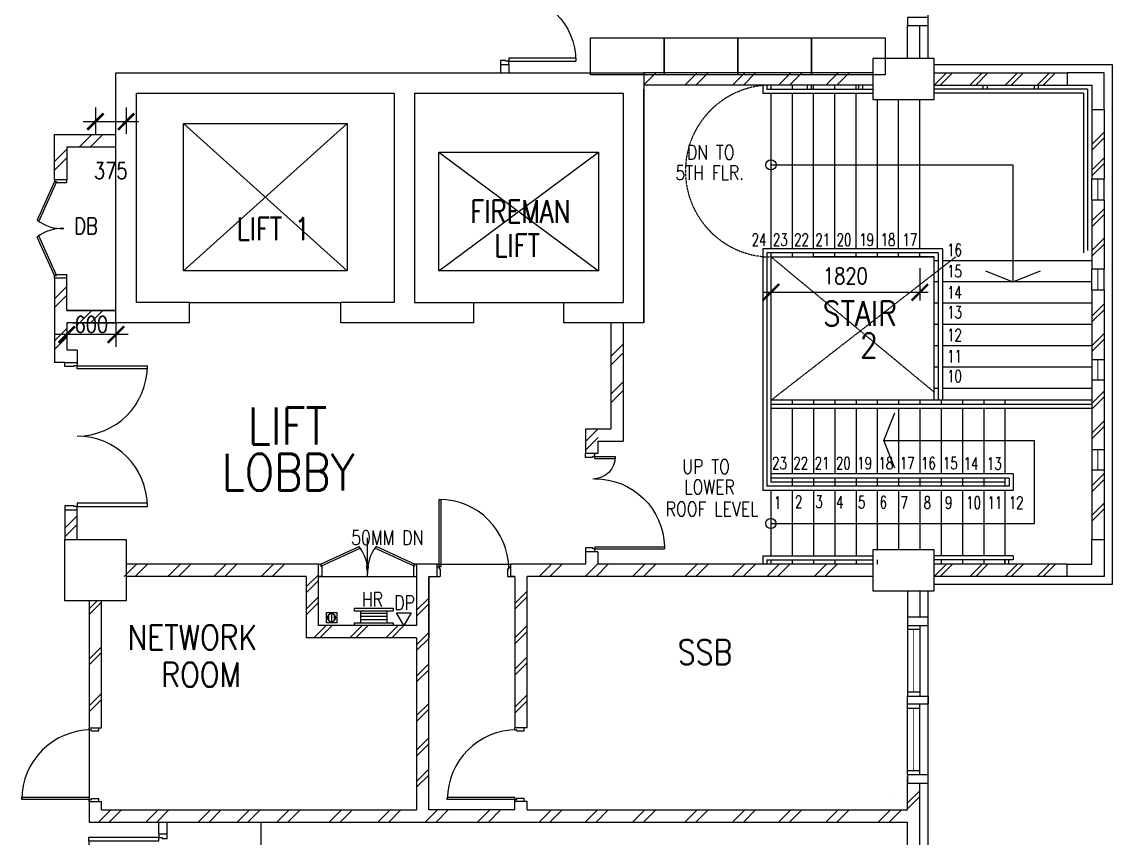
# Model space of a CAD drawing. Extents: x 2687779 to 2997471, y -863049 to -631414.
# Drawn here: x 2710816 to 2724141, y -817697 to -807727 of the extents above; entities that cross this region are included whole.
import ezdxf

# ---------------------------------------------------------------- set-up
doc = ezdxf.new("R2010")
doc.units = 0
doc.header["$LTSCALE"] = 10
doc.header["$MEASUREMENT"] = 0
doc.header["$PDMODE"] = 34
doc.linetypes.add('DIVIDE', pattern=[1.25, 0.5, -0.25, 0, -0.25, 0, -0.25])
doc.linetypes.add('HIDDEN', pattern=[0.375, 0.25, -0.125])
doc.layers.get('0').update_dxf_attribs({"linetype": 'CONTINUOUS'})
doc.layers.get('DEFPOINTS').update_dxf_attribs({"linetype": 'CONTINUOUS'})
for name, color, linetype in [('COL', 3, 'CONTINUOUS'), ('DIM', 7, 'CONTINUOUS'), ('DOOR', 5, 'CONTINUOUS'), ('DR', 7, 'CONTINUOUS'), ('FIT', 5, 'CONTINUOUS'), ('FITT', 5, 'CONTINUOUS'), ('FURN', 1, 'CONTINUOUS'), ('H', 1, 'CONTINUOUS'), ('hatch', 7, 'CONTINUOUS'), ('LINE', 7, 'CONTINUOUS'), ('PIPE', 5, 'DIVIDE'), ('rail', 1, 'CONTINUOUS'), ('stair', 7, 'CONTINUOUS'), ('T25', 7, 'CONTINUOUS'), ('T50', 3, 'CONTINUOUS'), ('WALL', 2, 'CONTINUOUS'), ('WIN', 5, 'CONTINUOUS')]:
    doc.layers.add(name, color=color, linetype=linetype)
doc.styles.add('ROMANS', font='romans.shx', dxfattribs={"width": 0.8, "height": 100})
doc.styles.get("Standard").update_dxf_attribs({"font": 'ROMANS.SHX'})
doc.dimstyles.new('STANDARD$0', dxfattribs={"dimscale": 0, "dimtxt": 8, "dimasz": 6, "dimexe": 1, "dimexo": 1, "dimgap": 3, "dimtad": 1, "dimdec": 0, "dimlfac": -1, "dimrnd": 1, "dimzin": 0, "dimdsep": 46, "dimtxsty": 'Standard', "dimcen": 0, "dimclrd": 5, "dimclre": 250, "dimadec": 0, "dimazin": 0, "dimtfac": 1, "dimtdec": 4, "dimtofl": 0, "dimtmove": 0, "dimatfit": 3, "dimfxl": 1, "dimtolj": 1, "dimtzin": 0, "dimarcsym": 0})

# ---------------------------------------------------------------- blocks, each defined once
blk = doc.blocks.new('DR900')
at = {"layer": 'DR', "color": 7}
for p, q in [((25, 940), (50, 940)), ((25, 115), (25, 940)), ((50, 115), (50, 940)), ((0, 115), (25, 115)), ((0, 0), (38, 0)), ((50, 115), (25, 115)), ((25, 115), (25, 90)), ((25, 90), (38, 90)), ((38, 90), (38, 0)), ((862, 90), (875, 90)), ((862, 90), (862, 0)), ((862, 0), (900, 0)), ((875, 115), (900, 115)), ((875, 115), (875, 90))]:
    blk.add_line(p, q, dxfattribs=at)
blk.add_arc((25, 90), 850, 0, 90, dxfattribs=at)
blk = doc.blocks.new('d900-1b1')
at = {"layer": 'DR'}
for p, q in [((40, 100), (40, 920)), ((80, 919), (80, 100)), ((0, 0), (0, 100)), ((0, 100), (40, 100)), ((50, 0), (0, 0)), ((80, 100), (40, 100)), ((40, 100), (40, 60)), ((40, 60), (50, 60)), ((50, 60), (50, 0)), ((860, 60), (850, 60)), ((850, 60), (850, 0)), ((850, 0), (900, 0)), ((860, 100), (860, 60)), ((900, 100), (860, 100)), ((900, 0), (900, 100))]:
    blk.add_line(p, q, dxfattribs=at)
blk.add_arc((40, 100), 820, 0, 90, dxfattribs=at)
blk = doc.blocks.new('D1200')
at = {"layer": 'DR', "color": 7}
for p, q in [((37, 115), (37, 965)), ((62, 115), (62, 965)), ((1138, 115), (1138, 364)), ((1163, 115), (1163, 365)), ((0, 115), (37, 115)), ((37, 115), (37, 90)), ((62, 115), (37, 115)), ((37, 90), (50, 90)), ((50, 90), (50, 0)), ((1138, 115), (1163, 115)), ((1150, 90), (1150, 0)), ((1150, 90), (1163, 90)), ((1163, 115), (1163, 90)), ((1163, 115), (1200, 115))]:
    blk.add_line(p, q, dxfattribs=at)
blk.add_arc((1163, 90), 275, 90, 180, dxfattribs=at)
at = {"layer": 'WIN', "color": 7}
for p, q in [((62, 965), (37, 965)), ((62, 965), (62, 965)), ((50, 0), (0, 0)), ((1150, 0), (1200, 0))]:
    blk.add_line(p, q, dxfattribs=at)
blk.add_arc((50, 125), 840, 359.3227, 89.147, dxfattribs=at)
blk = doc.blocks.new('DR-1800-B')
at = {"layer": 'DR'}
for p, q in [((-50, 0), (0, 0)), ((0, 0), (0, -150)), ((-1800, 0), (-1800, -150)), ((-1750, 0), (-1800, 0)), ((-1760, -150), (-1760, -110)), ((-1760, -110), (-1750, -110)), ((-1750, -110), (-1750, 0)), ((-50, -110), (-50, 0)), ((-40, -110), (-50, -110)), ((-40, -150), (-40, -110)), ((-1800, -150), (-1760, -150)), ((-1760, -150), (-1760, -1010)), ((-1720, -150), (-1760, -150)), ((-1720, -1009), (-1720, -150)), ((-80, -1009), (-80, -150)), ((-80, -150), (-40, -150)), ((-40, -150), (-40, -1010)), ((0, -150), (-40, -150))]:
    blk.add_line(p, q, dxfattribs=at)
for centre, start, end in [((-1760, -150), 270, 0), ((-40, -150), 180.0001, 270)]:
    blk.add_arc(centre, 860, start, end, dxfattribs=at)
blk = doc.blocks.new('_ARCHTICK')
at = {"color": 0, "linetype": 'ByBlock', "const_width": 0.15}
blk.add_lwpolyline([(-0.5, -0.5), (0.5, 0.5)], dxfattribs=at)
blk = doc.blocks.new('*D228')
at = {"layer": 'DEFPOINTS', "color": 0, "transparency": 16777216}
for p in [(2711366, -811253), (2711966, -811253), (2711366, -811546)]:
    blk.add_point(p, dxfattribs=at)
at = {"layer": 'DIM', "color": 7, "lineweight": -2, "transparency": 16777216}
for p, q in [((2711366, -811403), (2711366, -811696)), ((2711966, -811403), (2711966, -811696)), ((2712116, -811546), (2711216, -811546))]:
    blk.add_line(p, q, dxfattribs=at)
at = {"layer": 'DIM', "color": 7, "lineweight": -2, "transparency": 16777216, "xscale": 200, "yscale": 200, "zscale": 200, "rotation": 180}
blk.add_blockref('_ARCHTICK', (2711366, -811546), dxfattribs=at)
at = {"layer": 'DIM', "color": 7, "lineweight": -2, "transparency": 16777216, "xscale": 200, "yscale": 200, "zscale": 200}
blk.add_blockref('_ARCHTICK', (2711966, -811546), dxfattribs=at)
at = {"layer": 'DIM', "color": 7, "transparency": 16777216, "insert": (2711666, -811423), "char_height": 200, "attachment_point": 5, "style": 'ROMANS'}
blk.add_mtext('\\A1;600', dxfattribs=at)
blk = doc.blocks.new('D1800-A')
at = {"layer": 'DR'}
for p, q in [((0, 0), (100, 0)), ((0, -50), (0, 0)), ((100, 0), (100, -40)), ((60, -50), (0, -50)), ((100, -40), (60, -40)), ((60, -40), (60, -50)), ((100, -40), (960, -40)), ((100, -80), (100, -40)), ((959, -80), (100, -80)), ((959, -1720), (100, -1720)), ((100, -1720), (100, -1760)), ((60, -1750), (0, -1750)), ((0, -1750), (0, -1800)), ((0, -1800), (100, -1800)), ((60, -1760), (60, -1750)), ((100, -1760), (60, -1760)), ((100, -1760), (960, -1760)), ((100, -1800), (100, -1760))]:
    blk.add_line(p, q, dxfattribs=at)
for centre, start, end in [((100, -40), 270.0001, 0), ((100, -1760), 0, 90)]:
    blk.add_arc(centre, 860, start, end, dxfattribs=at)
blk = doc.blocks.new('*D305')
at = {"layer": 'DEFPOINTS', "color": 0, "linetype": 'Continuous', "transparency": 16777216}
for p in [(2711716, -808623), (2712091, -808623), (2712091, -808946)]:
    blk.add_point(p, dxfattribs=at)
at = {"layer": 'FITT', "color": 7, "linetype": 'Continuous', "lineweight": -2, "transparency": 16777216}
for p, q in [((2711716, -808773), (2711716, -809096)), ((2712091, -808773), (2712091, -809096)), ((2711566, -808946), (2712241, -808946))]:
    blk.add_line(p, q, dxfattribs=at)
at = {"layer": 'FITT', "color": 7, "linetype": 'Continuous', "lineweight": -2, "transparency": 16777216, "xscale": 200, "yscale": 200, "zscale": 200, "rotation": 180}
blk.add_blockref('_ARCHTICK', (2711716, -808946), dxfattribs=at)
at = {"layer": 'FITT', "color": 7, "linetype": 'Continuous', "lineweight": -2, "transparency": 16777216, "xscale": 200, "yscale": 200, "zscale": 200}
blk.add_blockref('_ARCHTICK', (2712091, -808946), dxfattribs=at)
at = {"layer": 'FITT', "color": 7, "linetype": 'Continuous', "transparency": 16777216, "insert": (2711904, -809546), "char_height": 200, "attachment_point": 5, "style": 'ROMANS'}
blk.add_mtext('\\A1;375', dxfattribs=at)
blk = doc.blocks.new('*D307')
at = {"layer": 'DEFPOINTS', "color": 0, "transparency": 16777216}
for p in [(2719971, -810635), (2721791, -810635), (2721791, -811030)]:
    blk.add_point(p, dxfattribs=at)
at = {"layer": 'stair', "color": 7, "lineweight": -2, "transparency": 16777216}
for p, q in [((2719971, -810735), (2719971, -811130)), ((2721791, -810735), (2721791, -811130)), ((2719871, -811030), (2721891, -811030))]:
    blk.add_line(p, q, dxfattribs=at)
at = {"layer": 'stair', "color": 7, "lineweight": -2, "transparency": 16777216, "xscale": 200, "yscale": 200, "zscale": 200, "rotation": 180}
blk.add_blockref('_ARCHTICK', (2719971, -811030), dxfattribs=at)
at = {"layer": 'stair', "color": 7, "lineweight": -2, "transparency": 16777216, "xscale": 200, "yscale": 200, "zscale": 200}
blk.add_blockref('_ARCHTICK', (2721791, -811030), dxfattribs=at)
at = {"layer": 'stair', "color": 7, "transparency": 16777216, "insert": (2720881, -810830), "char_height": 200, "attachment_point": 5, "style": 'ROMANS'}
blk.add_mtext('\\A1;1820', dxfattribs=at)

msp = doc.modelspace()

# ---------------------------------------------------------------- linework, layer by layer
at = {"color": 9}
for p, q in [((2721891.3, -808174.1), (2721891.3, -802674.1)), ((2721891.3, -820174.1), (2721891.3, -814674.1))]:
    msp.add_line(p, q, dxfattribs=at)
at = {"color": 3, "ltscale": 2}
for p, q in [((2711966.3, -811403.1), (2711966.3, -808348.2)), ((2711966.3, -808348.2), (2718416.3, -808349.1)), ((2711966.3, -811403.1), (2711966.3, -808353.1)), ((2718416.3, -808349.1), (2718416.3, -811403.1)), ((2718416.3, -811403.1), (2718416.3, -808548.3)), ((2712216.3, -808598.2), (2715366.3, -808598.7)), ((2712216.3, -811153.1), (2712216.3, -808598.2)), ((2712216.3, -811153.1), (2712216.3, -808598.3)), ((2712216.3, -811153.1), (2712216.3, -808598.3)), ((2715366.3, -808598.3), (2715366.3, -811153.1)), ((2715366.3, -808598.3), (2715366.3, -811153.1)), ((2715616.4, -808598.7), (2715616.3, -811153.1)), ((2715616.4, -808598.7), (2718166.3, -808599.1)), ((2718166.3, -808599.1), (2718166, -811153.5)), ((2715616.3, -808797.8), (2715616.3, -811153.1)), ((2712866.3, -811153.1), (2712216.3, -811153.1)), ((2712866.3, -811403.1), (2712866.3, -811153.1)), ((2715366.3, -811153.1), (2714716.3, -811153.1)), ((2714716.3, -811403.1), (2714716.3, -811153.1)), ((2715616.3, -811153.1), (2716339.5, -811153.2)), ((2716339.5, -811403.1), (2716339.5, -811153.1)), ((2717439.5, -811403.1), (2717439.5, -811153.4)), ((2717439.5, -811153.4), (2718166, -811153.5)), ((2712866.3, -811403.1), (2711966.3, -811403.1)), ((2715616.3, -811403.1), (2714716.3, -811403.1)), ((2716339.5, -811403.1), (2715616.3, -811403.1)), ((2718416.3, -811403.1), (2717439.5, -811403.1)), ((2718416.3, -811403.1), (2717491.3, -811403.1))]:
    msp.add_line(p, q, dxfattribs=at)
at = {"ltscale": 2}
for p, q in [((2712791.3, -808968.1), (2714791.3, -808968.1)), ((2712791.3, -810768.1), (2712791.3, -808968.1)), ((2714791.3, -808968.1), (2714791.3, -810768.1)), ((2715914.5, -810768.1), (2715914.5, -809318.1)), ((2715914.5, -809318.1), (2717864.5, -809318.1)), ((2717864.5, -809318.1), (2717864.5, -810768.1)), ((2714791.3, -810768.1), (2712791.3, -810768.1)), ((2717864.5, -810768.1), (2715914.5, -810768.1))]:
    msp.add_line(p, q, dxfattribs=at)
at = {"color": 5}
for p, q in [((2712791.3, -808968.1), (2714791.3, -810768.1)), ((2712791.3, -810768.1), (2714791.3, -808968.1)), ((2715914.5, -809318.1), (2717864.5, -810768.1)), ((2715914.5, -810768.1), (2717864.5, -809318.1)), ((2712866.3, -811153.1), (2714716.3, -811153.1)), ((2716339.5, -811153.2), (2717439.5, -811153.4))]:
    msp.add_line(p, q, dxfattribs=at)
for p, q in [((2722928.8, -809474.1), (2722928.8, -810904.1)), ((2721352.4, -812839.2), (2723188.5, -812839.2)), ((2723188.5, -812839.2), (2723188.5, -813854.1))]:
    msp.add_line(p, q)
at = {"layer": 'COL'}
for points in [[(2721966.3, -808174.1), (2721216.3, -808174.1), (2721216.3, -808674.1), (2721966.3, -808674.1)], [(2724041.3, -808799.1), (2724041.3, -808349.1), (2723591.3, -808349.1), (2723591.3, -808499.1), (2723891.3, -808499.1), (2723891.3, -808799.1)], [(2712091.3, -814049.1), (2712091.3, -814799.1), (2711341.3, -814799.1), (2711341.3, -814049.1)], [(2724041.3, -814049.1), (2724041.3, -814499.1), (2723591.3, -814499.1), (2723591.3, -814349.1), (2723891.3, -814349.1), (2723891.3, -814049.1)], [(2721966.3, -814174.1), (2721216.3, -814174.1), (2721216.3, -814674.1), (2721966.3, -814674.1)]]:
    msp.add_lwpolyline(points, close=True, dxfattribs=at)
at = {"layer": 'COL', "color": 0}
msp.add_lwpolyline([(2721466.3, -817174.1), (2721466.3, -817174.1), (2721466.5, -817174.1)], dxfattribs=at)
at = {"layer": 'DIM', "color": 1}
for p, q in [((2714876.3, -814886.8), (2714876.3, -814918.8)), ((2714956.3, -814918.8), (2714956.3, -815067.1)), ((2715276.3, -814918.8), (2715276.3, -815067.1)), ((2715356.3, -814886.8), (2715356.3, -814918.8)), ((2714876.3, -815067.1), (2714876.3, -815099.1)), ((2715356.3, -815067.1), (2715356.3, -815099.1))]:
    msp.add_line(p, q, dxfattribs=at)
at = {"layer": 'DOOR'}
for p, q in [((2711216.3, -809677), (2711003.1, -810147.9)), ((2711237.2, -809690.8), (2711023.2, -810162.8)), ((2711216.3, -809652), (2711216.3, -809677)), ((2711216.3, -809677), (2711241.3, -809677)), ((2711237.2, -809690.8), (2711216.3, -809677)), ((2711241.3, -809677), (2711241.3, -809690)), ((2711241.3, -809690), (2711366.3, -809690)), ((2711366.3, -809690), (2711366.3, -809654.2)), ((2711216.3, -810827), (2711003.1, -810356)), ((2711237.2, -810813.1), (2711023.2, -810341.1)), ((2711237.2, -810813.1), (2711216.3, -810827)), ((2711241.3, -810827), (2711241.3, -810814)), ((2711241.3, -810814), (2711366.3, -810814)), ((2711366.3, -810852), (2711366.3, -810814)), ((2711216.3, -810827), (2711241.3, -810827)), ((2711216.3, -810852), (2711216.3, -810827)), ((2714466.3, -814349.1), (2714937.3, -814135.8)), ((2714480.2, -814369.9), (2714952.2, -814155.9)), ((2715602.5, -814369.9), (2715130.5, -814155.9)), ((2715616.3, -814349.1), (2715145.4, -814135.8)), ((2714443.6, -814349.1), (2714468.6, -814349.1)), ((2714468.6, -814349.1), (2714468.6, -814374.1)), ((2714482.4, -814369.9), (2714468.6, -814349.1)), ((2714468.6, -814374.1), (2714481.6, -814374.1)), ((2714481.6, -814374.1), (2714481.6, -814499.1)), ((2715600.3, -814369.9), (2715614.1, -814349.1)), ((2715614.1, -814374.1), (2715601.1, -814374.1)), ((2715601.1, -814374.1), (2715601.1, -814499.1)), ((2715614.1, -814349.1), (2715614.1, -814374.1)), ((2715639.1, -814349.1), (2715614.1, -814349.1)), ((2714481.6, -814499.1), (2714443.6, -814499.1)), ((2715601.1, -814499.1), (2715639.1, -814499.1))]:
    msp.add_line(p, q, dxfattribs=at)
for centre, start, end in [((2711310, -809754.6), 232.03455, 272.4491), ((2711310, -810749.4), 87.5509, 127.96545), ((2714544, -814442.8), 357.5509, 37.96545), ((2715538.7, -814442.8), 142.03455, 182.4491)]:
    msp.add_arc(centre, 499, start, end, dxfattribs=at)
at = {"layer": 'DR', "color": 1, "linetype": 'HIDDEN'}
msp.add_arc((2719976.2, -809549.1), 1050, 90.11399, 269.88601, dxfattribs=at)
at = {"layer": 'FIT'}
for p, q in [((2714604.3, -815053.2), (2714604.3, -814953.4)), ((2714568.1, -815040.4), (2714568.1, -814966.2)), ((2714638.3, -815037.3), (2714638.3, -814969.3))]:
    msp.add_line(p, q, dxfattribs=at)
msp.add_lwpolyline([(2714667.3, -814940.3), (2714667.3, -815066.3), (2714541.3, -815066.3), (2714541.3, -814940.3)], close=True, dxfattribs=at)
at = {"layer": 'FURN', "linetype": 'Continuous'}
msp.add_line((2713741.3, -818399.1), (2713741.3, -817499.1), dxfattribs=at)
for points in [[(2717766.3, -807924.1), (2718666.3, -807924.1), (2718666.3, -808374.1), (2717766.3, -808374.1)], [(2718666.3, -807924.1), (2719566.3, -807924.1), (2719566.3, -808374.1), (2718666.3, -808374.1)], [(2719566.3, -807924.1), (2720466.3, -807924.1), (2720466.3, -808374.1), (2719566.3, -808374.1)], [(2720466.3, -807924.1), (2721366.3, -807924.1), (2721366.3, -808374.1), (2720466.3, -808374.1)]]:
    msp.add_lwpolyline(points, close=True, dxfattribs=at)
at = {"layer": 'H'}
for p, q in [((2723891.3, -809224.1), (2724041.3, -809074.1)), ((2723891.3, -809294.8), (2724041.3, -809144.8)), ((2723891.3, -809537.6), (2724041.3, -809387.6)), ((2723891.3, -809608.3), (2724041.3, -809458.3)), ((2723891.3, -810159.1), (2724041.3, -810009.1)), ((2723891.3, -810229.8), (2724041.3, -810079.8)), ((2723891.3, -810520), (2724041.3, -810370)), ((2723891.3, -810590.7), (2724041.3, -810440.7)), ((2723891.3, -811321.9), (2724041.3, -811171.9)), ((2723891.3, -811392.7), (2724041.3, -811242.7)), ((2723891.3, -811682.8), (2724041.3, -811532.8)), ((2723891.3, -811753.5), (2724041.3, -811603.5)), ((2723891.3, -812387.9), (2724041.3, -812237.9)), ((2723891.3, -812458.6), (2724041.3, -812308.6)), ((2723891.3, -812748.8), (2724041.3, -812598.8)), ((2723891.3, -812819.5), (2724041.3, -812669.5)), ((2723891.3, -813394.5), (2724041.3, -813244.5)), ((2723891.3, -813465.3), (2724041.3, -813315.3)), ((2723891.3, -813755.4), (2724041.3, -813605.4)), ((2723891.3, -813826.1), (2724041.3, -813676.1)), ((2716841.3, -814829.1), (2716991.3, -814679.1)), ((2711641.3, -814895.3), (2711737.5, -814799.1)), ((2711641.3, -814966), (2711791.3, -814816)), ((2714291.3, -814898.1), (2714441.3, -814748.1)), ((2714291.3, -814968), (2714441.3, -814818)), ((2715641.3, -814913.8), (2715791.3, -814763.8)), ((2716841.3, -814899.8), (2716991.3, -814749.8)), ((2715641.3, -814984.5), (2715791.3, -814834.5)), ((2715641.3, -815336), (2715791.3, -815186)), ((2716841.3, -815251.3), (2716991.3, -815101.3)), ((2716841.3, -815322.1), (2716991.3, -815172.1)), ((2715641.3, -815406.7), (2715791.3, -815256.7)), ((2711641.3, -815509.8), (2711791.3, -815359.8)), ((2711641.3, -815580.5), (2711791.3, -815430.5)), ((2716841.3, -815633.5), (2716991.3, -815483.5)), ((2715641.3, -815718.2), (2715791.3, -815568.2)), ((2716841.3, -815704.2), (2716991.3, -815554.2)), ((2715641.3, -815788.9), (2715791.3, -815638.9)), ((2711641.3, -816081), (2711791.3, -815931)), ((2711641.3, -816151.7), (2711791.3, -816001.7)), ((2716841.3, -816097.9), (2716991.3, -815947.9)), ((2716841.3, -816168.6), (2716991.3, -816018.6)), ((2715641.3, -816200.1), (2715791.3, -816050.1)), ((2715641.3, -816270.8), (2715791.3, -816120.8)), ((2715641.3, -816622.4), (2715791.3, -816472.4)), ((2715641.3, -816693.1), (2715791.3, -816543.1)), ((2715641.3, -817004.5), (2715791.3, -816854.5)), ((2715641.3, -817075.2), (2715791.3, -816925.2)), ((2721641.3, -817266.6), (2721791.3, -817116.6)), ((2721641.3, -817337.3), (2721791.3, -817187.3))]:
    msp.add_line(p, q, dxfattribs=at)
at = {"layer": 'hatch', "color": 1}
for p, q in [((2718430.2, -808349.1), (2718416.3, -808363)), ((2718562.6, -808349.1), (2718416.3, -808495.4)), ((2719069.8, -808349.1), (2718919.8, -808499.1)), ((2719202.2, -808349.1), (2719052.2, -808499.1)), ((2719651.5, -808349.1), (2719501.5, -808499.1)), ((2719783.9, -808349.1), (2719633.9, -808499.1)), ((2720214.7, -808349.1), (2720064.7, -808499.1)), ((2720347, -808349.1), (2720197, -808499.1)), ((2720793.6, -808349.1), (2720643.6, -808499.1)), ((2720926, -808349.1), (2720776, -808499.1)), ((2721967.5, -808499.1), (2722117.5, -808349.1)), ((2722039.1, -808499.1), (2722189.1, -808349.1)), ((2722401.5, -808499.1), (2722551.5, -808349.1)), ((2722473.1, -808499.1), (2722623.1, -808349.1)), ((2722834.4, -808499.1), (2722984.4, -808349.1)), ((2722906, -808499.1), (2723056, -808349.1)), ((2723225.9, -808499.1), (2723375.9, -808349.1)), ((2723297.5, -808499.1), (2723447.5, -808349.1)), ((2711672.1, -809103.1), (2711522.1, -809253.1)), ((2711804.5, -809103.1), (2711654.5, -809253.1)), ((2711216.3, -809433.6), (2711366.3, -809283.6)), ((2711216.3, -809539.7), (2711366.3, -809389.7)), ((2711216.3, -811108.1), (2711366.3, -810958.1)), ((2711216.3, -811214.1), (2711366.3, -811064.1)), ((2711672.1, -811253.1), (2711522.1, -811403.1)), ((2711804.5, -811253.1), (2711654.5, -811403.1)), ((2711216.3, -811623.7), (2711366.3, -811473.7)), ((2711216.3, -811729.7), (2711366.3, -811579.7)), ((2718016.3, -811812.4), (2718166.3, -811662.4)), ((2718016.3, -811918.5), (2718166.3, -811768.5)), ((2718016.3, -812275), (2718166.3, -812125)), ((2718016.3, -812381.1), (2718166.3, -812231.1)), ((2717710.1, -812849.1), (2717860.1, -812699.1)), ((2717710.1, -812955.2), (2717860.1, -812805.2)), ((2711341.3, -813909.7), (2711491.3, -813759.7)), ((2711341.3, -814015.8), (2711491.3, -813865.8)), ((2712218.8, -814349.1), (2712068.8, -814499.1)), ((2712351.2, -814349.1), (2712201.2, -814499.1)), ((2712750.4, -814349.1), (2712600.4, -814499.1)), ((2712882.8, -814349.1), (2712732.8, -814499.1)), ((2713313.6, -814349.1), (2713163.6, -814499.1)), ((2713446, -814349.1), (2713296, -814499.1)), ((2713892.5, -814349.1), (2713742.5, -814499.1)), ((2714024.9, -814349.1), (2713874.9, -814499.1)), ((2717288.1, -814349.1), (2717138.1, -814499.1)), ((2717420.5, -814349.1), (2717270.5, -814499.1)), ((2717851.3, -814349.1), (2717701.3, -814499.1)), ((2717983.7, -814349.1), (2717833.7, -814499.1)), ((2718430.2, -814349.1), (2718280.2, -814499.1)), ((2718562.6, -814349.1), (2718412.6, -814499.1)), ((2719069.8, -814349.1), (2718919.8, -814499.1)), ((2719202.2, -814349.1), (2719052.2, -814499.1)), ((2719648.8, -814349.1), (2719498.8, -814499.1)), ((2719781.2, -814349.1), (2719631.2, -814499.1)), ((2720070.2, -814349.1), (2719920.2, -814499.1)), ((2720202.6, -814349.1), (2720052.6, -814499.1)), ((2720649.2, -814349.1), (2720499.2, -814499.1)), ((2720781.6, -814349.1), (2720631.6, -814499.1)), ((2721967.5, -814499.1), (2722117.5, -814349.1)), ((2722039.1, -814499.1), (2722189.1, -814349.1)), ((2722401.5, -814499.1), (2722551.5, -814349.1)), ((2722473.1, -814499.1), (2722623.1, -814349.1)), ((2722834.4, -814499.1), (2722984.4, -814349.1)), ((2722906, -814499.1), (2723056, -814349.1)), ((2723225.9, -814499.1), (2723375.9, -814349.1)), ((2723297.5, -814499.1), (2723447.5, -814349.1)), ((2714291.3, -814628.8), (2714441.3, -814478.8)), ((2714291.3, -814700.4), (2714441.3, -814550.4)), ((2714536.8, -815099.1), (2714386.8, -815249.1)), ((2714608.5, -815099.1), (2714458.5, -815249.1)), ((2714976, -815099.1), (2714826, -815249.1)), ((2715047.7, -815099.1), (2714897.7, -815249.1)), ((2715415, -815099.1), (2715265, -815249.1)), ((2715486.7, -815099.1), (2715336.7, -815249.1)), ((2711903.4, -817349.1), (2711753.4, -817499.1)), ((2712035.8, -817349.1), (2711885.8, -817499.1)), ((2712482.4, -817349.1), (2712332.4, -817499.1)), ((2712614.8, -817349.1), (2712464.8, -817499.1)), ((2713122, -817349.1), (2712972, -817499.1)), ((2713254.4, -817349.1), (2713104.4, -817499.1)), ((2713597.2, -817349.1), (2713447.2, -817499.1)), ((2713729.5, -817349.1), (2713579.5, -817499.1)), ((2714084.2, -817349.1), (2713934.2, -817499.1)), ((2714216.6, -817349.1), (2714066.6, -817499.1)), ((2714723.8, -817349.1), (2714573.8, -817499.1)), ((2714856.2, -817349.1), (2714706.2, -817499.1)), ((2715317.2, -817349.1), (2715167.2, -817499.1)), ((2715449.6, -817349.1), (2715299.6, -817499.1)), ((2715896.2, -817349.1), (2715746.2, -817499.1)), ((2716028.6, -817349.1), (2715878.6, -817499.1)), ((2716535.7, -817349.1), (2716385.7, -817499.1)), ((2716668.1, -817349.1), (2716518.1, -817499.1)), ((2717288.1, -817349.1), (2717138.1, -817499.1)), ((2717420.5, -817349.1), (2717270.5, -817499.1)), ((2717851.3, -817349.1), (2717701.3, -817499.1)), ((2717983.7, -817349.1), (2717833.7, -817499.1)), ((2718430.2, -817349.1), (2718280.2, -817499.1)), ((2718562.6, -817349.1), (2718412.6, -817499.1)), ((2719069.8, -817349.1), (2718919.8, -817499.1)), ((2719202.2, -817349.1), (2719052.2, -817499.1)), ((2719651.5, -817349.1), (2719501.5, -817499.1)), ((2719783.9, -817349.1), (2719633.9, -817499.1)), ((2720214.7, -817349.1), (2720064.7, -817499.1)), ((2720347, -817349.1), (2720197, -817499.1)), ((2720793.6, -817349.1), (2720643.6, -817499.1)), ((2720926, -817349.1), (2720776, -817499.1)), ((2721433.2, -817349.1), (2721283.2, -817499.1)), ((2721565.6, -817349.1), (2721415.6, -817499.1))]:
    msp.add_line(p, q, dxfattribs=at)
at = {"layer": 'hatch', "color": 7}
msp.add_solid([(2715061.1, -814374.1), (2715019.4, -814374.1), (2715040.2, -814499.1)], dxfattribs=at)
at = {"layer": 'LINE'}
msp.add_line((2714441.3, -814499.1), (2715641.3, -814499.1), dxfattribs=at)
at = {"layer": 'LINE', "color": 5, "linetype": 'Continuous'}
for points in [[(2715891.3, -814349.1), (2716792.5, -814349.1)], [(2711641.3, -816374.5), (2711641.3, -817199.1)]]:
    msp.add_lwpolyline(points, dxfattribs=at)
at = {"layer": 'PIPE', "linetype": 'Continuous'}
msp.add_circle((2714601.6, -815003.3), 50, dxfattribs=at)
at = {"layer": 'rail', "color": 203}
for p, q in [((2719871.3, -808499.1), (2719871.3, -808599.1)), ((2719921.3, -808499.1), (2719921.3, -808549.1)), ((2719921.3, -808549.1), (2721216.3, -808549.1)), ((2720418.3, -808549.1), (2720418.3, -808499.1)), ((2720468.3, -808549.1), (2720468.3, -808499.1)), ((2721043.3, -808549.1), (2721043.3, -808499.1)), ((2721093.3, -808549.1), (2721093.3, -808499.1)), ((2723841.3, -808549.1), (2721966.3, -808549.1)), ((2722566.3, -808549.1), (2722566.3, -808499.1)), ((2722616.3, -808549.1), (2722616.3, -808499.1)), ((2723191.3, -808549.1), (2723191.3, -808499.1)), ((2723241.3, -808549.1), (2723241.3, -808499.1)), ((2723841.3, -808549.1), (2723841.3, -810518.4)), ((2719871.3, -808599.1), (2721216.3, -808599.1)), ((2723791.3, -808599.1), (2721966.3, -808599.1)), ((2723791.3, -808599.1), (2723791.3, -810546.6)), ((2722066.3, -810499.1), (2719871.3, -810499.1)), ((2719871.3, -810499.1), (2719871.3, -813449.1)), ((2722016.3, -810549.1), (2719921.3, -810549.1)), ((2719921.3, -810549.1), (2719921.3, -813399.1)), ((2722016.3, -810549.1), (2722016.3, -812349.1)), ((2722066.3, -810499.1), (2722066.3, -812349.1)), ((2723891.3, -812399.1), (2719971.3, -812399.1)), ((2723891.3, -812449.1), (2719971.3, -812449.1)), ((2722931, -813249.1), (2719971.3, -813249.1)), ((2722881, -813299.1), (2719971.3, -813299.1)), ((2722881, -813299.1), (2722881, -813399.1)), ((2722931, -813249.1), (2722931, -813449.1)), ((2722931, -813449.1), (2719871.3, -813449.1)), ((2722881, -813399.1), (2719921.3, -813399.1)), ((2719871, -814249.1), (2721216.3, -814249.1)), ((2719871, -814249.1), (2719871, -814349.1)), ((2722931.3, -814249.1), (2721966.3, -814249.1)), ((2722931.3, -814249.1), (2722931.3, -814299.1)), ((2719921, -814299.1), (2721216.3, -814299.1)), ((2719921, -814299.1), (2719921, -814349.1)), ((2722931.3, -814299.1), (2721966.3, -814299.1)), ((2722826, -814299.1), (2722826, -814349.1)), ((2722876, -814299.1), (2722876, -814349.1))]:
    msp.add_line(p, q, dxfattribs=at)
at = {"layer": 'stair'}
for p, q in [((2719971.3, -808499.1), (2719971.3, -808549.1)), ((2720231.3, -808499.1), (2720231.3, -808549.1)), ((2720491.3, -808549.1), (2720491.3, -808499.1)), ((2720751.3, -808549.1), (2720751.3, -808499.1)), ((2721011.3, -808549.1), (2721011.3, -808499.1)), ((2719971.3, -808599.1), (2719971.3, -810499.1)), ((2720231.3, -808599.1), (2720231.3, -810499.1)), ((2720491.3, -810499.1), (2720491.3, -808599.1)), ((2720751.3, -810499.1), (2720751.3, -808599.1)), ((2721011.3, -810499.1), (2721011.3, -808599.1)), ((2721271.3, -810499.1), (2721271.3, -808674.1)), ((2721531.3, -810499.1), (2721531.3, -808674.1)), ((2721791.3, -810499.1), (2721791.3, -808674.1)), ((2719971.3, -809473.7), (2722928.8, -809473.7)), ((2721271.3, -809474.1), (2722928.8, -809474.1)), ((2719971.3, -810549.1), (2719971.3, -813349.1)), ((2720231.3, -810549.1), (2720231.3, -810599.1)), ((2720491.3, -810599.1), (2720491.3, -810549.1)), ((2720751.3, -810599.1), (2720751.3, -810549.1)), ((2721011.3, -810599.1), (2721011.3, -810549.1)), ((2721271.3, -810599.1), (2721271.3, -810549.1)), ((2721531.3, -810599.1), (2721531.3, -810549.1)), ((2721791.3, -810599.1), (2721791.3, -810549.1)), ((2719971.3, -810599.1), (2721966.3, -810599.1)), ((2721966.3, -810599.1), (2720491.3, -810599.1)), ((2722016.3, -810644.1), (2721965.3, -810644.1)), ((2721966.3, -812349.1), (2721966.3, -810599.1)), ((2723891.3, -810644.1), (2722066.3, -810644.1)), ((2722016.3, -810904.1), (2721965.3, -810904.1)), ((2723891.3, -810904.1), (2722066.3, -810904.1)), ((2722016.3, -811164.1), (2721965.3, -811164.1)), ((2723891.3, -811164.1), (2722066.3, -811164.1)), ((2722016.3, -811424.1), (2721965.3, -811424.1)), ((2723891.3, -811424.1), (2722066.3, -811424.1)), ((2722016.3, -811684.1), (2721965.3, -811684.1)), ((2723891.3, -811684.1), (2722066.3, -811684.1)), ((2722016.3, -811944.1), (2721965.3, -811944.1)), ((2723891.3, -811944.1), (2722066.3, -811944.1)), ((2722016.3, -812204.1), (2721965.3, -812204.1)), ((2723891.3, -812204.1), (2722066.3, -812204.1)), ((2723891.3, -812349.1), (2719971.3, -812349.1)), ((2720231, -812349.1), (2720231, -812399.1)), ((2720491, -812349.1), (2720491, -812399.1)), ((2720751, -812349.1), (2720751, -812399.1)), ((2721011, -812349.1), (2721011, -812399.1)), ((2721271, -812349.1), (2721271, -812399.1)), ((2721531, -812349.1), (2721531, -812399.1)), ((2721791, -812349.1), (2721791, -812399.1)), ((2722051, -812349.1), (2722051, -812399.1)), ((2722311.3, -812349.1), (2722311.3, -812399.1)), ((2722571.3, -812349.1), (2722571.3, -812399.1)), ((2722831.3, -812349.1), (2722831.3, -812399.1)), ((2720231, -812449.1), (2720231, -813249.1)), ((2720491, -812449.1), (2720491, -813249.1)), ((2720751, -812449.1), (2720751, -813249.1)), ((2721011, -812449.1), (2721011, -813249.1)), ((2721271, -812449.1), (2721271, -813249.1)), ((2721531, -812449.1), (2721531, -813249.1)), ((2721791, -812449.1), (2721791, -813249.1)), ((2722051, -812449.1), (2722051, -813249.1)), ((2722311.3, -812449.1), (2722311.3, -813249.1)), ((2722571.3, -812449.1), (2722571.3, -813249.1)), ((2722831.3, -812449.1), (2722831.3, -813249.1)), ((2722831, -813349.1), (2719971.3, -813349.1)), ((2720231, -813299.1), (2720231, -813399.1)), ((2720491, -813299.1), (2720491, -813399.1)), ((2720751, -813299.1), (2720751, -813399.1)), ((2721011, -813299.1), (2721011, -813399.1)), ((2721271, -813299.1), (2721271, -813399.1)), ((2721531, -813299.1), (2721531, -813399.1)), ((2721791, -813299.1), (2721791, -813399.1)), ((2722051.3, -813299.1), (2722051.3, -813399.1)), ((2722311.3, -813299.1), (2722311.3, -813399.1)), ((2722571.7, -813299.1), (2722571.7, -813399.1)), ((2722831, -813299.1), (2722831, -813399.1)), ((2719971, -813449.1), (2719971, -814249.1)), ((2720231, -813449.1), (2720231, -814249.1)), ((2720491, -813449.1), (2720491, -814249.1)), ((2720751, -813449.1), (2720751, -814249.1)), ((2721011, -813449.1), (2721011, -814249.1)), ((2721271, -813449.1), (2721271, -814174.1)), ((2721531, -813449.1), (2721531, -814174.1)), ((2721791, -813449.1), (2721791, -814174.1)), ((2722051, -813449.1), (2722051, -814249.1)), ((2722311.3, -813449.1), (2722311.3, -814249.1)), ((2722571.3, -813449.1), (2722571.3, -814249.1)), ((2722831.3, -813449.1), (2722831.3, -814249.1)), ((2719971, -813854.1), (2723188.5, -813854.1)), ((2715040.2, -814499.1), (2715040.2, -814030.4)), ((2719971, -814299.1), (2719971, -814349.1)), ((2720231, -814299.1), (2720231, -814349.1)), ((2720491, -814299.1), (2720491, -814349.1)), ((2720751, -814299.1), (2720751, -814349.1)), ((2720751, -814299.1), (2720751, -814349.1)), ((2721011, -814299.1), (2721011, -814349.1)), ((2721011, -814299.1), (2721011, -814349.1)), ((2721271, -814299.1), (2721271, -814349.1)), ((2722051, -814299.1), (2722051, -814349.1)), ((2722311.3, -814299.1), (2722311.3, -814349.1)), ((2722571.3, -814299.1), (2722571.3, -814349.1)), ((2722831.3, -814299.1), (2722831.3, -814349.1)), ((2712491.3, -817649.1), (2712491.3, -817499.1)), ((2712591.3, -817649.1), (2712591.3, -817499.1))]:
    msp.add_line(p, q, dxfattribs=at)
at = {"layer": 'stair', "color": 5, "linetype": 'HIDDEN'}
for p, q in [((2719971.3, -812349.1), (2722226, -810599.1)), ((2719974.1, -810599.1), (2721966.3, -812249.1))]:
    msp.add_line(p, q, dxfattribs=at)
at = {"layer": 'stair'}
for points in [[(2716666.3, -808249.1), (2716666.3, -808349.1)], [(2716766.3, -808249.1), (2716766.3, -808349.1)]]:
    msp.add_lwpolyline(points, dxfattribs=at)
at = {"layer": 'stair', "color": 4, "linetype": 'Continuous'}
for points in [[(2722591.8, -810769.4), (2722928.8, -810904.1), (2723265.9, -810769.4)], [(2721487.1, -813176.3), (2721352.4, -812839.2), (2721487.1, -812502.2)]]:
    msp.add_lwpolyline(points, dxfattribs=at)
at = {"layer": 'stair', "color": 2, "linetype": 'Continuous'}
for centre in [(2719971.3, -809473.7), (2719971, -813854.1)]:
    msp.add_circle(centre, 62.5, dxfattribs=at)
at = {"layer": 'WALL'}
for p, q in [((2721641.3, -808174.1), (2721641.3, -807774.1)), ((2721791.3, -808174.1), (2721791.3, -807774.1)), ((2721216.3, -808349.1), (2718416.3, -808349.1)), ((2721966.3, -808349.1), (2723591.3, -808349.1)), ((2721216.3, -808499.1), (2718416.3, -808499.1)), ((2721966.3, -808499.1), (2723591.3, -808499.1)), ((2723891.3, -808799.1), (2723891.3, -809649.1)), ((2724041.3, -808799.1), (2724041.3, -809649.1)), ((2711216.3, -809654.2), (2711216.3, -809103.1)), ((2711216.3, -809103.1), (2711966.3, -809103.1)), ((2711366.3, -809253.1), (2711966.3, -809253.1)), ((2711366.3, -809253.1), (2711366.3, -809654.2)), ((2711216.3, -809654.2), (2711366.3, -809654.2)), ((2724041.3, -809649.1), (2723891.3, -809649.1)), ((2723891.3, -809899.1), (2724041.3, -809899.1)), ((2723891.3, -809899.1), (2723891.3, -810749.1)), ((2724041.3, -809899.1), (2724041.3, -810749.1)), ((2724041.3, -810749.1), (2723891.3, -810749.1)), ((2711216.3, -810852), (2711216.3, -811403.1)), ((2711216.3, -810852), (2711216.3, -811886.6)), ((2711216.3, -810852), (2711366.3, -810852)), ((2711366.3, -811253.1), (2711366.3, -810852)), ((2723891.3, -810999.1), (2723891.3, -811849.1)), ((2723891.3, -810999.1), (2724041.3, -810999.1)), ((2724041.3, -810999.1), (2724041.3, -811849.1)), ((2711966.3, -811253.1), (2711366.3, -811253.1)), ((2711966.3, -811403.1), (2711366.3, -811403.1)), ((2711366.3, -811403.1), (2711366.3, -811736.6)), ((2718016.3, -811403.1), (2718016.3, -812699.1)), ((2718166.3, -811403.1), (2718166.3, -812849.1)), ((2711491.3, -811736.6), (2711366.3, -811736.6)), ((2711491.3, -811736.6), (2711491.3, -811886.6)), ((2711341.3, -811886.6), (2711216.3, -811886.6)), ((2723891.3, -811849.1), (2724041.3, -811849.1)), ((2723891.3, -812099.1), (2723891.3, -812949.1)), ((2723891.3, -812099.1), (2724041.3, -812099.1)), ((2724041.3, -812099.1), (2724041.3, -812949.1)), ((2717703.8, -812699.1), (2717703.8, -812999.1)), ((2717703.8, -812699.1), (2718016.3, -812699.1)), ((2717853.8, -812849.1), (2718166.3, -812849.1)), ((2717853.8, -812849.1), (2717853.8, -812999.1)), ((2723891.3, -812949.1), (2724041.3, -812949.1)), ((2717853.8, -812999.1), (2717703.8, -812999.1)), ((2723891.3, -813199.1), (2723891.3, -814049.1)), ((2723891.3, -813199.1), (2724041.3, -813199.1)), ((2724041.3, -813199.1), (2724041.3, -814049.1)), ((2711341.3, -813686.6), (2711341.3, -814049.1)), ((2711491.3, -814049.1), (2711491.3, -813686.6)), ((2717853.8, -814199.1), (2717703.8, -814199.1)), ((2717703.8, -814199.1), (2717703.8, -814349.1)), ((2717853.8, -814199.1), (2717853.8, -814349.1)), ((2714441.3, -814349.1), (2712091.3, -814349.1)), ((2714441.3, -815099.1), (2714441.3, -814349.1)), ((2715641.3, -814349.1), (2715641.3, -815099.1)), ((2715891.3, -814349.1), (2715641.3, -814349.1)), ((2715891.3, -814499.1), (2715891.3, -814349.1)), ((2716792.5, -814499.1), (2716792.5, -814349.1)), ((2717703.8, -814349.1), (2716792.5, -814349.1)), ((2716792.5, -814499.1), (2716792.5, -814349.1)), ((2721216.3, -814349.1), (2717853.8, -814349.1)), ((2723591.3, -814349.1), (2721966.3, -814349.1)), ((2714291.3, -814499.1), (2712091.3, -814499.1)), ((2714291.3, -814499.1), (2714291.3, -815249.1)), ((2715791.3, -817349.1), (2715791.3, -814499.1)), ((2715791.3, -814499.1), (2715891.3, -814499.1)), ((2715791.3, -814499.1), (2715791.3, -815249.1)), ((2716792.5, -814499.1), (2716841.3, -814499.1)), ((2716841.3, -814499.1), (2716792.5, -814499.1)), ((2716841.3, -814499.1), (2716841.3, -816347.9)), ((2721216.3, -814499.1), (2716991.3, -814499.1)), ((2716991.3, -816347.9), (2716991.3, -814499.1)), ((2723591.3, -814499.1), (2721966.3, -814499.1)), ((2721641.3, -814674.1), (2721641.3, -815074.1)), ((2721791.3, -814674.1), (2721791.3, -814999.1)), ((2711641.3, -814799.1), (2711641.3, -817499.1)), ((2711791.3, -816349.1), (2711791.3, -814799.1)), ((2715641.3, -815099.1), (2714441.3, -815099.1)), ((2715641.3, -815249.1), (2714291.3, -815249.1)), ((2715641.3, -815249.1), (2715641.3, -817349.1)), ((2711641.3, -815675.3), (2711641.3, -817499.1)), ((2716991.3, -816347.9), (2716841.3, -816347.9)), ((2721641.3, -817349.1), (2721641.3, -816949.1)), ((2721791.3, -817349.1), (2721791.3, -817024.1)), ((2711791.3, -817349.1), (2711791.3, -817249.1)), ((2711791.3, -817349.1), (2715641.3, -817349.1)), ((2716841.3, -817349.1), (2715791.3, -817349.1)), ((2716991.3, -817249.1), (2716841.3, -817249.1)), ((2716841.3, -817349.1), (2716841.3, -817249.1)), ((2716991.3, -817349.1), (2716991.3, -817249.1)), ((2716991.3, -817349.1), (2721641.3, -817349.1)), ((2721791.3, -817841.5), (2721791.3, -817349.1)), ((2711641.3, -817499.1), (2721641.3, -817499.1)), ((2721641.3, -817899.1), (2721641.3, -817499.1))]:
    msp.add_line(p, q, dxfattribs=at)
at = {"layer": 'WALL', "color": 253}
for p, q in [((2721966.3, -808249.1), (2724141.3, -808249.1)), ((2724141.3, -808249.1), (2724141.3, -814599.1)), ((2724141.3, -814599.1), (2721966.3, -814599.1))]:
    msp.add_line(p, q, dxfattribs=at)
at = {"layer": 'WALL', "ltscale": 2}
for p, q in [((2711366.3, -811253.1), (2711966.3, -811253.1)), ((2711441.3, -811403.1), (2711966.3, -811403.1))]:
    msp.add_line(p, q, dxfattribs=at)
at = {"layer": 'WALL', "color": 1}
for p, q in [((2714876.3, -814886.8), (2715356.3, -814886.8)), ((2714876.3, -814918.8), (2715356.3, -814918.8)), ((2714956.3, -814947.1), (2715276.3, -814947.1)), ((2714876.3, -815067.1), (2715356.3, -815067.1)), ((2714956.3, -814987.1), (2715276.3, -814987.1)), ((2714956.3, -815027.1), (2715276.3, -815027.1))]:
    msp.add_line(p, q, dxfattribs=at)
at = {"layer": 'WALL'}
for points in [[(2721891.3, -807674.1), (2721641.3, -807674.1), (2721641.3, -807774.1), (2721891.3, -807774.1)], [(2721891.3, -814999.1), (2721641.3, -814999.1), (2721641.3, -815099.1), (2721891.3, -815099.1)], [(2721891.3, -816061.6), (2721641.3, -816061.6), (2721641.3, -815961.6), (2721891.3, -815961.6)], [(2721891.3, -816924.1), (2721641.3, -816924.1), (2721641.3, -817024.1), (2721891.3, -817024.1)]]:
    msp.add_lwpolyline(points, close=True, dxfattribs=at)
at = {"layer": 'WALL', "elevation": 0}
msp.add_lwpolyline([(2715397, -814946.3), (2715573.4, -814946.3), (2715485.2, -815099.1)], close=True, dxfattribs=at)
at = {"layer": 'WALL'}
for points in [[(2711641.3, -816349.1), (2711791.3, -816349.1)], [(2711641.3, -817249.1), (2711791.3, -817249.1)]]:
    msp.add_lwpolyline(points, dxfattribs=at)
at = {"layer": 'WIN'}
for p, q in [((2723891.3, -809899.1), (2723891.3, -809649.1)), ((2724041.3, -809899.1), (2724041.3, -809649.1)), ((2723891.3, -810999.1), (2723891.3, -810749.1)), ((2724041.3, -810999.1), (2724041.3, -810749.1)), ((2723891.3, -811849.1), (2723891.3, -812099.1)), ((2724041.3, -811849.1), (2724041.3, -812099.1)), ((2723891.3, -812949.1), (2723891.3, -813199.1)), ((2724041.3, -812949.1), (2724041.3, -813199.1)), ((2721641.3, -815099.1), (2721641.3, -815961.6)), ((2721791.3, -815149.1), (2721641.3, -815149.1)), ((2721791.3, -815099.1), (2721791.3, -815961.6)), ((2721791.3, -815911.6), (2721641.3, -815911.6)), ((2721641.3, -816924.1), (2721641.3, -816061.6)), ((2721791.3, -816111.6), (2721641.3, -816111.6)), ((2721791.3, -816924.1), (2721791.3, -816061.6)), ((2721791.3, -816874.1), (2721641.3, -816874.1))]:
    msp.add_line(p, q, dxfattribs=at)
at = {"layer": 'WIN', "const_width": 10, "flags": 128}
for points in [[(2723966.3, -809649.1), (2723966.3, -809899.1)], [(2723966.3, -810749.1), (2723966.3, -810999.1)], [(2723966.3, -812099.1), (2723966.3, -811849.1)], [(2723966.3, -813199.1), (2723966.3, -812949.1)], [(2721716.3, -815911.6), (2721716.3, -815149.1)], [(2721716.3, -816111.6), (2721716.3, -816874.1)]]:
    msp.add_lwpolyline(points, dxfattribs=at)

# ---------------------------------------------------------------- block references
msp.add_blockref('DR900', (2715891.3, -814499.1))
at = {"rotation": 90}
for p in [(2711756.3, -817249.1), (2716956.3, -817247.9)]:
    msp.add_blockref('DR900', p, dxfattribs=at)
at = {"layer": 'DR', "xscale": -1, "rotation": 270}
msp.add_blockref('d900-1b1', (2716666.3, -808249.1), dxfattribs=at)
at = {"layer": 'DR', "linetype": 'Continuous', "xscale": -1, "rotation": 270}
msp.add_blockref('D1200', (2717703.8, -814199.1), dxfattribs=at)
at = {"layer": 'stair'}
for name, p, rotation in [('DR-1800-B', (2711341.3, -811886.6), 90), ('D1800-A', (2712591.3, -819449.1), 180)]:
    msp.add_blockref(name, p, dxfattribs=dict(at, rotation=rotation))

# ---------------------------------------------------------------- texts
at = {"color": 3, "ltscale": 10, "style": 'ROMANS', "width": 0.8}
for s, p in [('FIREMAN', (2716298.1, -810181.8)), ('LIFT 1', (2713442.3, -810393.9)), ('LIFT', (2716591.7, -810597.1))]:
    msp.add_text(s, height=275, dxfattribs=at).set_placement(p)
at = {"color": 2, "style": 'ROMANS', "width": 0.85}
for s, p in [('STAIR', (2720604.4, -811438.9)), ('2', (2721058.9, -811830.1))]:
    msp.add_text(s, height=300, dxfattribs=at).set_placement(p)
at = {"layer": 'stair', "color": 7, "linetype": 'Continuous', "style": 'ROMANS'}
for s, height, width, p in [('DN TO', 175, 0.8, (2718944.2, -809408.9)), ('5TH FLR.', 175, 0.8, (2718803.6, -809658.2)), ('24', 150, 0.7, (2719734.7, -810464)), ('23', 150, 0.7, (2719994.7, -810464)), ('22', 150, 0.7, (2720254.7, -810464)), ('21', 150, 0.7, (2720514.7, -810464)), ('20', 150, 0.7, (2720774.7, -810464)), ('19', 150, 0.7, (2721050.7, -810464)), ('18', 150, 0.7, (2721311.7, -810464)), ('17', 150, 0.7, (2721577.7, -810464)), ('16', 150, 0.7, (2722124.4, -810587.3)), ('15', 150, 0.7, (2722124.4, -810847.3)), ('14', 150, 0.7, (2722124.4, -811107.3)), ('13', 150, 0.7, (2722124.4, -811349.3)), ('12', 150, 0.7, (2722124.4, -811627.3)), ('11', 150, 0.7, (2722124.4, -811887.3)), ('10', 150, 0.7, (2722124.4, -812129.3)), ('UP TO', 175, 0.8, (2718887.2, -813246.8)), ('23', 150, 0.7, (2719985.5, -813191.9)), ('22', 150, 0.7, (2720245.5, -813191.9)), ('21', 150, 0.7, (2720505.5, -813191.9)), ('20', 150, 0.7, (2720765.5, -813191.9)), ('19', 150, 0.7, (2721025.5, -813191.9)), ('18', 150, 0.7, (2721285.5, -813191.9)), ('17', 150, 0.7, (2721545.8, -813191.9)), ('16', 150, 0.7, (2721805.8, -813191.9)), ('15', 150, 0.7, (2722072.3, -813191.9)), ('14', 150, 0.7, (2722325.8, -813197.1)), ('13', 150, 0.7, (2722610.1, -813197.1)), ('LOWER ', 175, 0.8, (2718910.9, -813496.2)), ('ROOF LEVEL', 175, 0.8, (2718684.9, -813765.2)), ('1', 150, 0.7, (2720006.4, -813674.1)), ('2', 150, 0.7, (2720264, -813663.6)), ('3', 150, 0.7, (2720513.5, -813663.6)), ('4', 150, 0.7, (2720767.1, -813668.8)), ('5', 150, 0.7, (2721033.5, -813668.9)), ('6', 150, 0.7, (2721299.9, -813668.9)), ('7', 150, 0.7, (2721553.5, -813674.1)), ('8', 150, 0.7, (2721837.7, -813674.1)), ('9', 150, 0.7, (2722097.7, -813674.1)), ('10', 150, 0.7, (2722358.1, -813674.1)), ('11', 150, 0.7, (2722618.1, -813674.1)), ('12', 150, 0.7, (2722878.1, -813674.1)), ('50MM DN', 175, 0.8, (2714841.3, -814112.9)), ('HR', 175, 0.8, (2714971.6, -814868.3)), ('DP', 175, 0.8, (2715368.6, -814908.6))]:
    msp.add_text(s, height=height, dxfattribs=dict(at, width=width)).set_placement(p)
at = {"layer": 'T25', "color": 2, "style": 'ROMANS', "width": 0.8}
msp.add_text('DB', height=200, dxfattribs=at).set_placement((2711457.2, -810319.9))
at = {"layer": 'T50', "style": 'ROMANS', "width": 0.85}
for s, p in [('LIFT', (2713579.5, -812887.5)), ('LOBBY', (2713262.2, -813452.2))]:
    msp.add_text(s, height=450, dxfattribs=at).set_placement(p)
at = {"layer": 'T50', "color": 3, "style": 'ROMANS', "width": 0.85}
for s, p in [('NETWORK', (2712109.6, -815394.7)), ('SSB', (2718832.3, -815574.4)), ('ROOM', (2712521.6, -815850.2))]:
    msp.add_text(s, height=300, dxfattribs=at).set_placement(p)

# ---------------------------------------------------------------- dimensions: what is measured, and where the dimension line sits
at = {"layer": 'DIM'}
dim = msp.add_linear_dim(base=(2711366.3, -811545.9), p1=(2711966.3, -811253.1), p2=(2711366.3, -811253.1), angle=180, dimstyle='STANDARD$0', override={"dimscale": 100, "dimtxt": 2, "dimasz": 2, "dimexe": 1.5, "dimexo": 1.5, "dimgap": 1, "dimtxsty": 'ROMANS', "dimblk": 'ARCHTICK', "dimdle": 1.5, "dimclrd": 7, "dimclre": 7, "dimclrt": 7, "dimtdec": 0, "dimtmove": 2}, dxfattribs=at)
dim.commit()
dim.dimension.update_dxf_attribs({"geometry": '*D228', "text_midpoint": (2711666.3, -811423.4), "dimtype": 160})
at = {"layer": 'FITT', "color": 30, "linetype": 'Continuous'}
dim = msp.add_linear_dim(base=(2712091.3, -808946.4), p1=(2711716.3, -808623.3), p2=(2712091.3, -808623.3), dimstyle='STANDARD$0', override={"dimscale": 100, "dimtxt": 2, "dimasz": 2, "dimexe": 1.5, "dimexo": 1.5, "dimgap": 1, "dimtxsty": 'ROMANS', "dimblk": 'ARCHTICK', "dimdle": 1.5, "dimclrd": 7, "dimclre": 7, "dimclrt": 7, "dimtdec": 0, "dimtmove": 2}, dxfattribs=at)
dim.commit()
dim.dimension.update_dxf_attribs({"geometry": '*D305', "text_midpoint": (2711903.8, -809546.4)})
at = {"layer": 'stair'}
dim = msp.add_linear_dim(base=(2721791.3, -811030.1), p1=(2719971.3, -810635.1), p2=(2721791.3, -810635.1), dimstyle='STANDARD$0', override={"dimscale": 100, "dimtxt": 2, "dimasz": 2, "dimgap": 1, "dimtxsty": 'ROMANS', "dimblk": 'ARCHTICK', "dimdle": 1, "dimclrd": 7, "dimclre": 7, "dimclrt": 7, "dimtdec": 0, "dimtmove": 2}, dxfattribs=at)
dim.commit()
dim.dimension.update_dxf_attribs({"geometry": '*D307', "text_midpoint": (2720881.3, -810830.1)})

doc.saveas('drawing.dxf')
